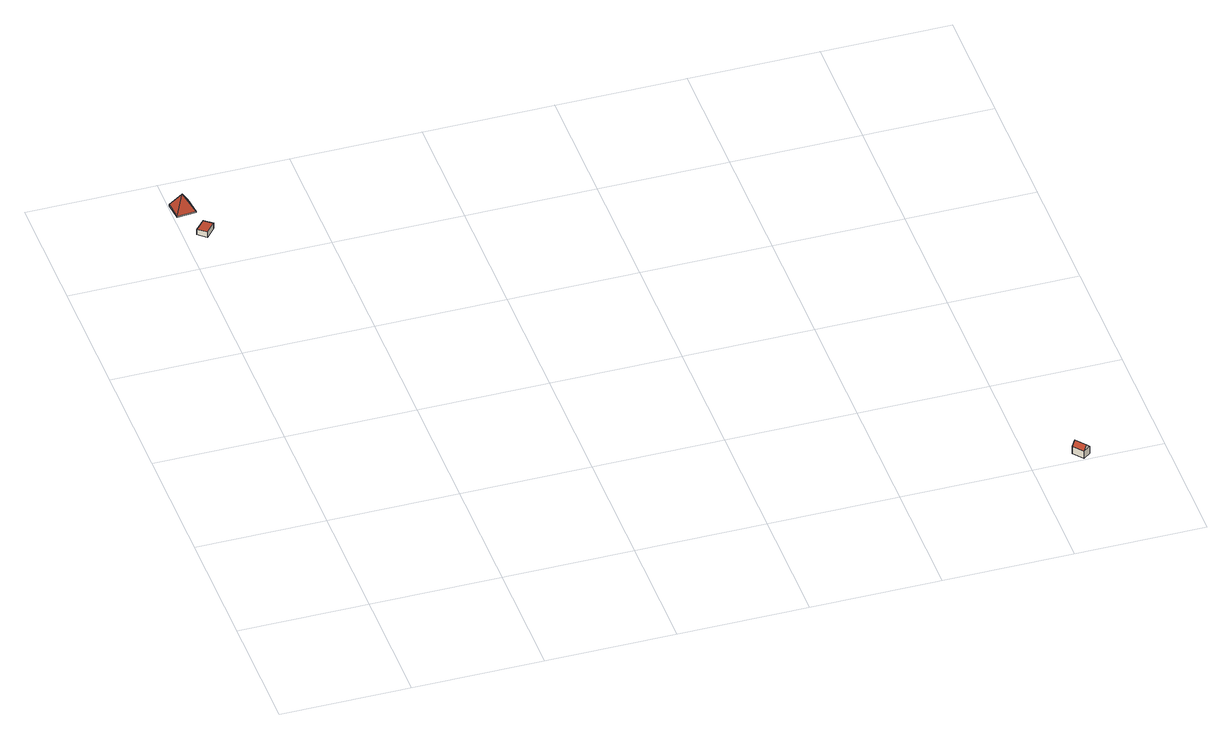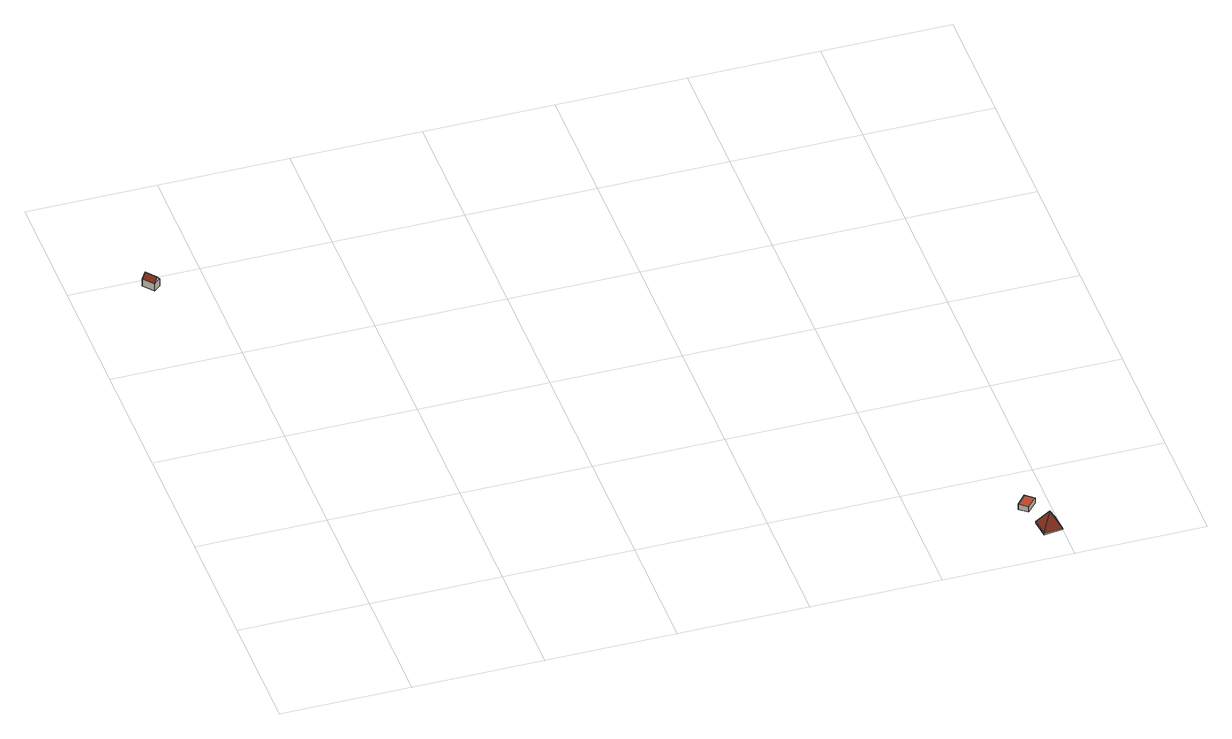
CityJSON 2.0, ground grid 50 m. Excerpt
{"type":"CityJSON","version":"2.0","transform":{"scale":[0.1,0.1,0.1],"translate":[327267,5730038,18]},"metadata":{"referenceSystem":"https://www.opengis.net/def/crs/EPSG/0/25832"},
"CityObjects":{
"building1":{"type":"Building","attributes":{"Geometrietyp2DReferenz":"3000","Gemeindeschluessel":"05170048","function":"31001_1313","roofType":"1000","measuredHeight":2.43},"address":[{"country":"Germany","locality":"Wesel","thoroughfareNumber":"6","thoroughfareName":"Jöckern"}],"geometry":[{"type":"Solid","lod":"2","boundaries":[[[[0,1,2,3]],[[4,5,1,0]],[[6,7,5,4]],[[3,2,7,6]],[[4,0,3,6]],[[1,5,7,2]]]],"semantics":{"surfaces":[{"type":"WallSurface"},{"type":"RoofSurface"},{"type":"GroundSurface"}],"values":[[0,0,0,0,1,2]]}}]},
"building2":{"type":"Building","attributes":{"Geometrietyp2DReferenz":"3000","Gemeindeschluessel":"05170048","function":"31001_2723","roofType":"3500","measuredHeight":7.1},"address":[{"country":"Germany","locality":"Wesel","thoroughfareNumber":"6","thoroughfareName":"Jöckern"}],"geometry":[{"type":"Solid","lod":"2","boundaries":[[[[8,9,10,11]],[[12,13,9,8]],[[14,15,13,12]],[[11,10,15,14]],[[11,16,8]],[[8,16,12]],[[12,16,14]],[[14,16,11]],[[9,13,15,10]]]],"semantics":{"surfaces":[{"type":"WallSurface"},{"type":"RoofSurface"},{"type":"GroundSurface"}],"values":[[0,0,0,0,1,1,1,1,2]]}}]},
"building3":{"type":"Building","attributes":{"Geometrietyp2DReferenz":"3000","Gemeindeschluessel":"05170048","function":"31001_1010","roofType":"3100","measuredHeight":5.21},"address":[{"country":"Germany","locality":"Wesel","thoroughfareNumber":"11","thoroughfareName":"Böckersche Straße"}],"geometry":[{"type":"Solid","lod":"2","boundaries":[[[[17,18,19,20]],[[21,22,18,17]],[[23,24,22,21]],[[20,19,24,23]],[[17,25,21]],[[23,26,20]],[[20,26,25,17]],[[21,25,26,23]],[[18,22,24,19]]]],"semantics":{"surfaces":[{"type":"WallSurface"},{"type":"RoofSurface"},{"type":"GroundSurface"}],"values":[[0,0,0,0,0,0,1,1,2]]}}]}
},
"vertices":[
[117,2202,30],[117,2202,6],[86,2228,6],[86,2228,30],[81,2160,30],[81,2160,6],[49,2186,30],[49,2186,6],
[83,2301,17],[83,2301,11],[75,2374,11],[75,2374,17],[10,2294,17],[10,2294,11],[2,2367,17],[2,2367,11],[42,2334,82],
[2725,27,35],[2725,27,2],[2691,68,2],[2691,68,35],[2698,5,35],[2698,5,2],[2665,46,35],[2665,46,2],[2711,16,54],[2678,57,54]
]}
